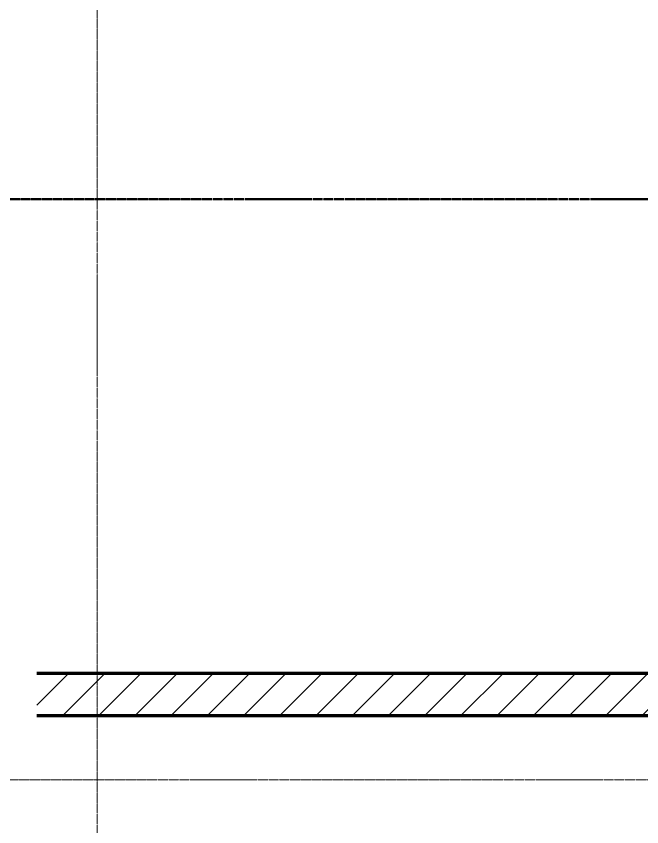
# Model space of a CAD drawing. Header units: millimetres. Extents: x -726012 to -647389, y -20772 to 18805.
# Drawn here: x -722262 to -719330, y -4541 to -741 of the extents above; entities that cross this region are included whole.
import ezdxf

# ---------------------------------------------------------------- set-up
doc = ezdxf.new("R2010")
doc.units = ezdxf.units.MM
doc.linetypes.add('DPA_Grid _ Level 100', pattern=[10, 5.5, -1.6, 1.3, -1.6])
for name, color, linetype, lineweight in [('A-WALL', 5, 'Continuous', 35), ('A-WALL-PATT', 1, 'Continuous', 35), ('G-ANNO-SECL', 3, 'Continuous', 9), ('S-GRID', 251, 'Continuous', 9)]:
    doc.layers.add(name, color=color, linetype=linetype, lineweight=lineweight)

# ---------------------------------------------------------------- blocks, each defined once
blk = doc.blocks.new('*U1069')
at = {"layer": 'S-GRID', "linetype": 'DPA_Grid _ Level 100'}
for p, q in [((-45600, -12746.5), (-45600, 25446.8)), ((24470.7, 3220.4), (-48391.9, 3220.4))]:
    blk.add_line(p, q, dxfattribs=at)

msp = doc.modelspace()

# ---------------------------------------------------------------- hatches: boundary and pattern name
at = {"layer": 'A-WALL-PATT', "lineweight": 9}
h = msp.add_hatch(dxfattribs=at)
h.set_pattern_fill('FP_2', color=256, style=0, pattern_type=2)
h.set_pattern_definition([(45, (0, 0), (-84.852814, 84.852814), [])])
h.paths.add_polyline_path([(-716722.4, -4021), (-716722.4, -3821), (-722165.5, -3821), (-722165.5, -4021), (-717792.4, -4021)])

# ---------------------------------------------------------------- linework, layer by layer
at = {"layer": 'A-WALL', "color": 7, "lineweight": 70}
for p, q in [((-722165.5, -3821), (-716722.4, -3821)), ((-716722.4, -4021), (-722165.5, -4021))]:
    msp.add_line(p, q, dxfattribs=at)
at = {"layer": 'G-ANNO-SECL', "linetype": 'DPA_Grid _ Level 100', "lineweight": 50}
msp.add_line((-724201, -1598.3), (-650323, -1598.3), dxfattribs=at)

# ---------------------------------------------------------------- block references
msp.add_blockref('*U1069', (-676282.4, -7541.4))

doc.saveas('drawing.dxf')
